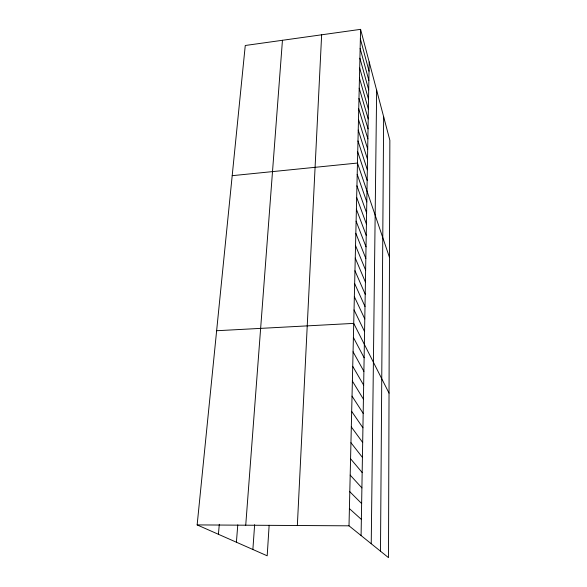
<?xml version="1.0" encoding="UTF-8"?>
<svg xmlns="http://www.w3.org/2000/svg" width="587" height="587" viewBox="0 0 587 587"><rect width="100%" height="100%" fill="white"/><g stroke="black" fill="none" stroke-linecap="round" stroke-linejoin="round"><path stroke-width="0.88" d="M380.493 551.193L383.649 116.754M371.233 543.731L376.649 90.237M361.086 535.557L369.186 61.951M360.587 29.35L389.856 140.278L388.499 557.65L349.008 525.82L360.587 29.35L245.263 45.492L197.144 524.91L267.188 555.801L269.139 525.292M297.345 525.512L321.647 34.802M252.872 549.491L254.641 524.675M245.733 525.204L282.45 40.29M236.4 542.219L237.779 524.881M218.415 534.295L219.311 524.286M232.203 175.674L357.468 163.047L389.474 257.37M216.632 330.738L353.734 323.386L389.034 393.129M197.144 524.91L349.008 525.82M349.412 508.621L361.357 519.407M349.808 491.715L361.629 503.529M350.19 475.103L361.9 487.9M350.571 458.77L362.164 472.52M350.945 442.715L362.421 457.383M351.312 426.925L362.678 442.481M351.679 411.399L362.927 427.813M352.031 396.122L363.177 413.373M352.383 381.102L363.419 399.153M352.728 366.325L363.654 385.145M353.066 351.782L363.896 371.351M353.403 337.474L364.123 357.762M354.042 309.929L364.571 331.574M354.35 296.67L364.791 318.946M354.658 283.616L365.004 306.502M354.959 270.754L365.209 294.234M355.252 258.075L365.422 282.134M355.546 245.586L365.628 270.203M355.832 233.281L365.826 258.434M356.111 221.152L366.024 246.826M356.39 209.199L366.222 235.372M356.669 197.415L366.413 224.073M356.94 185.8L366.604 212.927M357.204 174.346L366.794 201.928M357.725 151.908L367.161 180.363M357.982 140.924L367.345 169.79M358.239 130.087L367.521 159.356M358.488 119.403L367.697 149.054M358.73 108.852L367.873 138.877M358.973 98.455L368.042 128.839M359.215 88.189L368.21 118.919M359.449 78.056L368.379 109.131M359.684 68.063L368.548 99.46M359.912 58.194L368.709 89.906M360.139 48.457L368.871 80.478M360.367 38.837L369.032 71.159"/></g></svg>
